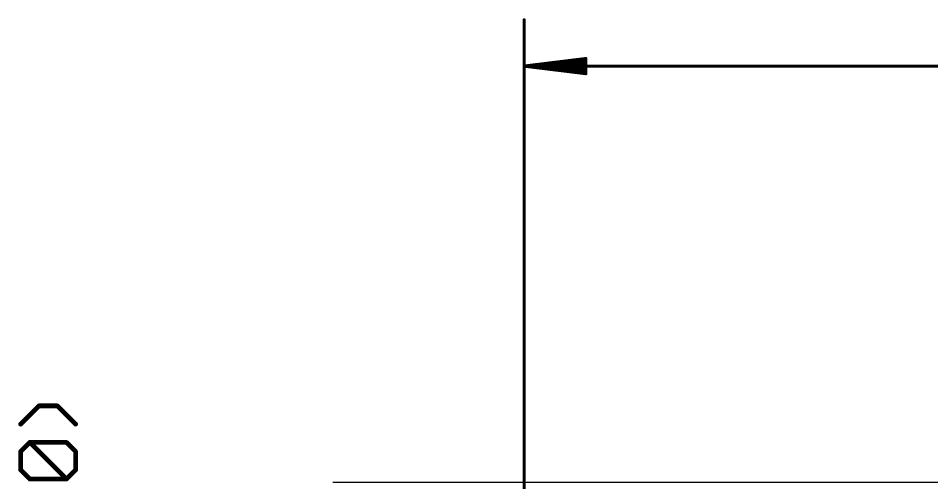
# Model space of a CAD drawing. Extents: x -10 to 70, y -21 to 116.
# Drawn here: x -10.18 to 19.4, y 100 to 115.05 of the extents above; entities that cross this region are included whole.
import ezdxf

# ---------------------------------------------------------------- set-up
doc = ezdxf.new("R2010")
doc.units = 0
doc.layers.add('20', color=7, linetype='CONTINUOUS')
doc.layers.add('47', color=253, linetype='CONTINUOUS')

msp = doc.modelspace()

# ---------------------------------------------------------------- linework, layer by layer
at = {"layer": '20'}
msp.add_line((49.8915, 100.006), (0, 100.006), dxfattribs=at)
at = {"layer": '47'}
for points, const_width in [([(6.1995, 10.08), (6.1995, 115)], 0.1), ([(6.1995, 113.5), (8.1995, 113.7456)], 0.1), ([(6.1995, 113.5), (8.1995, 113.7)], 0.1), ([(6.1995, 113.5), (8.1995, 113.6)], 0.1), ([(8.1995, 113.7456), (8.1995, 113.2544)], 0.1), ([(6.1995, 113.5), (44.2995, 113.5)], 0.1), ([(8.1995, 113.2544), (6.1995, 113.5)], 0.1), ([(8.1995, 113.4), (6.1995, 113.5)], 0.1), ([(8.1995, 113.3), (6.1995, 113.5)], 0.1), ([(-9.5125, 102.4941), (-10.1057, 101.901)], 0.1524), ([(-8.9194, 102.4941), (-9.5125, 102.4941)], 0.1524), ([(-8.3262, 101.901), (-8.9194, 102.4941)], 0.1524), ([(-10.1057, 101.0132), (-9.8091, 101.3098)], 0.1524), ([(-9.8091, 101.3098), (-8.6228, 101.3098)], 0.1524), ([(-8.6228, 100.1235), (-9.8091, 101.3098)], 0.1524), ([(-8.6228, 101.3098), (-8.3262, 101.0132)], 0.1524), ([(-10.1057, 100.4201), (-10.1057, 101.0132)], 0.1524), ([(-8.3262, 101.0132), (-8.3262, 100.4201)], 0.1524), ([(-9.8091, 100.1235), (-10.1057, 100.4201)], 0.1524), ([(-8.3262, 100.4201), (-8.6228, 100.1235)], 0.1524), ([(-8.6228, 100.1235), (-9.8091, 100.1235)], 0.1524)]:
    msp.add_lwpolyline(points, dxfattribs=dict(at, const_width=const_width))
for points, const_width in [([(6.2245, 115, 1), (6.1745, 115)], 0.05), ([(8.2245, 113.7456, 1), (8.1745, 113.7456)], 0.05), ([(8.2025, 113.7208, 1), (8.1965, 113.7704)], 0.05), ([(8.202, 113.6751, 1), (8.197, 113.7249)], 0.05), ([(8.2007, 113.575, 1), (8.1983, 113.625)], 0.05), ([(6.1995, 113.525, 1), (6.1995, 113.475)], 0.05), ([(6.2025, 113.5248, 1), (6.1965, 113.4752)], 0.05), ([(6.1983, 113.525, 1), (6.2007, 113.475)], 0.05), ([(6.2007, 113.525, 1), (6.1983, 113.475)], 0.05), ([(6.202, 113.5249, 1), (6.197, 113.4751)], 0.05), ([(6.197, 113.5249, 1), (6.202, 113.4751)], 0.05), ([(6.1965, 113.5248, 1), (6.2025, 113.4752)], 0.05), ([(8.1965, 113.2296, 1), (8.2025, 113.2792)], 0.05), ([(8.197, 113.2751, 1), (8.202, 113.3249)], 0.05), ([(8.1983, 113.375, 1), (8.2007, 113.425)], 0.05), ([(8.1745, 113.2544, 1), (8.2245, 113.2544)], 0.05), ([(-9.5125, 102.5322, 1), (-9.5125, 102.456)], 0.0762), ([(-9.4856, 102.4672, 1), (-9.5395, 102.5211)], 0.0762), ([(-8.8924, 102.5211, 1), (-8.9463, 102.4672)], 0.0762), ([(-8.9194, 102.456, 1), (-8.9194, 102.5322)], 0.0762), ([(-10.1327, 101.9279, 1), (-10.0788, 101.874)], 0.0762), ([(-8.3531, 101.874, 1), (-8.2993, 101.9279)], 0.0762), ([(-9.7822, 101.3368, 1), (-9.8361, 101.2829)], 0.0762), ([(-9.8091, 101.3479, 1), (-9.8091, 101.2717)], 0.0762), ([(-9.7822, 101.2829, 1), (-9.8361, 101.3368)], 0.0762), ([(-8.5958, 101.3368, 1), (-8.6497, 101.2829)], 0.0762), ([(-8.6228, 101.2717, 1), (-8.6228, 101.3479)], 0.0762), ([(-10.1327, 101.0402, 1), (-10.0788, 100.9863)], 0.0762), ([(-10.0676, 101.0132, 1), (-10.1438, 101.0132)], 0.0762), ([(-8.2881, 101.0132, 1), (-8.3643, 101.0132)], 0.0762), ([(-8.3531, 100.9863, 1), (-8.2993, 101.0402)], 0.0762), ([(-10.0788, 100.447, 1), (-10.1327, 100.3931)], 0.0762), ([(-10.1438, 100.4201, 1), (-10.0676, 100.4201)], 0.0762), ([(-8.3643, 100.4201, 1), (-8.2881, 100.4201)], 0.0762), ([(-8.2993, 100.3931, 1), (-8.3531, 100.447)], 0.0762), ([(-9.8091, 100.1616, 1), (-9.8091, 100.0854)], 0.0762), ([(-9.8361, 100.0965, 1), (-9.7822, 100.1504)], 0.0762), ([(-8.6497, 100.1504, 1), (-8.5958, 100.0965)], 0.0762), ([(-8.6497, 100.0965, 1), (-8.5958, 100.1504)], 0.0762), ([(-8.6228, 100.0854, 1), (-8.6228, 100.1616)], 0.0762)]:
    msp.add_lwpolyline(points, format="xyb", dxfattribs=dict(at, const_width=const_width))

doc.saveas('drawing.dxf')
